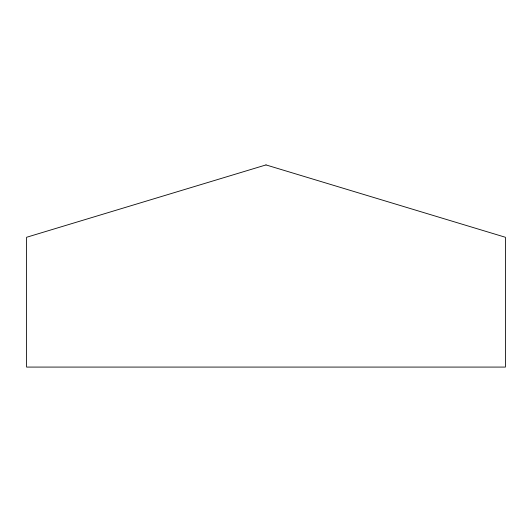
<?xml version="1.0" encoding="UTF-8"?>
<svg xmlns="http://www.w3.org/2000/svg" width="532" height="532" viewBox="0 0 532 532"><rect width="100%" height="100%" fill="white"/><g stroke="black" fill="none" stroke-linecap="round" stroke-linejoin="round"><path stroke-width="0.8" d="M266 164.92L26.6 237.272L26.6 367.08L505.4 367.08L505.4 237.272L266 164.92"/></g></svg>
